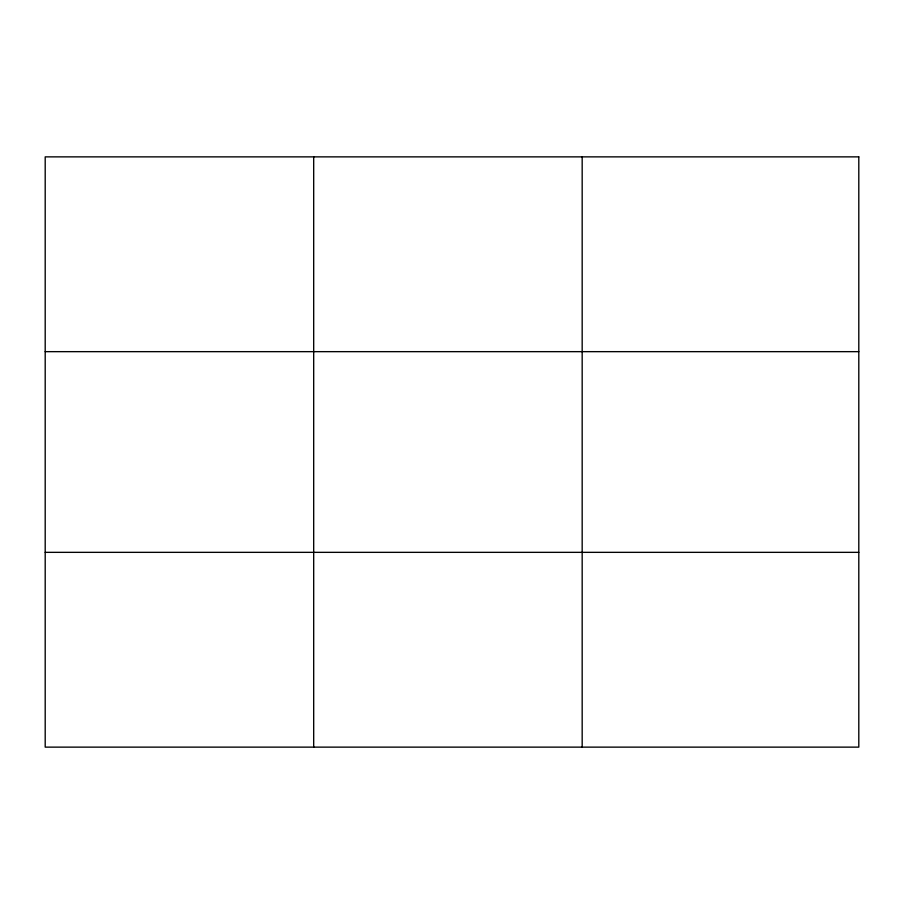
<?xml version="1.0" encoding="UTF-8"?>
<svg xmlns="http://www.w3.org/2000/svg" width="904" height="904" viewBox="0 0 904 904"><rect width="100%" height="100%" fill="white"/><g stroke="black" fill="none" stroke-linecap="round" stroke-linejoin="round"><path stroke-width="1.36" d="M313.688 747.133L313.688 156.867M582.176 747.133L582.176 156.867M45.2 351.656L858.8 351.656M45.2 552.344L858.8 552.344M858.8 156.867L858.8 747.133L45.2 747.133L45.2 156.867L858.8 156.867"/></g></svg>
